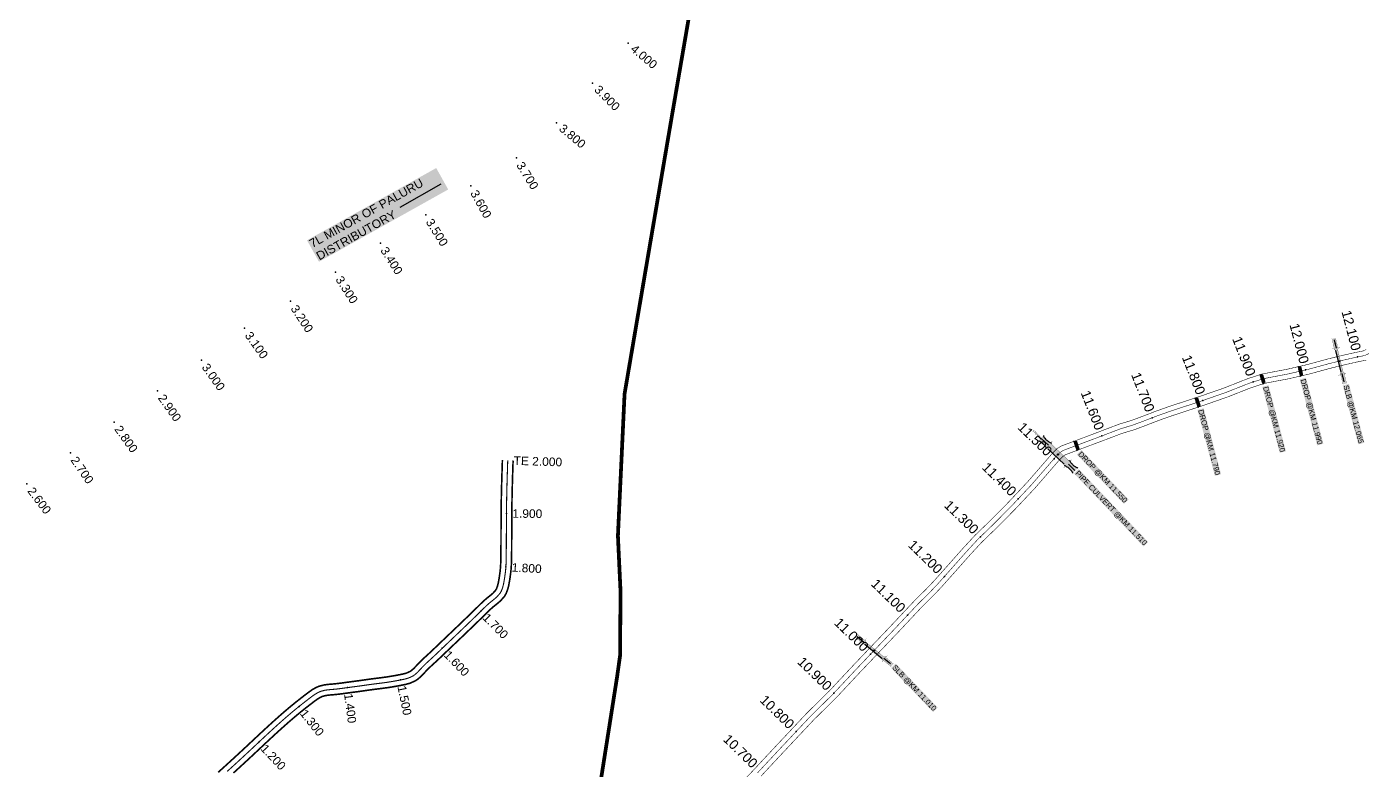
# Model space of a CAD drawing. Header units: inches. Extents: x 174104 to 230935, y 1583276 to 1631460.
# Drawn here: x 206181 to 208681, y 1606473 to 1607862 of the extents above; entities that cross this region are included whole.
import ezdxf
from ezdxf.enums import TextEntityAlignment as Align

# ---------------------------------------------------------------- set-up
doc = ezdxf.new("R2010")
doc.units = ezdxf.units.IN
doc.header["$LTSCALE"] = 15
doc.header["$MEASUREMENT"] = 0
doc.linetypes.add('ACAD_ISO02W100', pattern=[15, 12, -3])
doc.linetypes.add('HIDDEN2', pattern=[0.1875, 0.125, -0.0625])
for name, color, linetype in [('CANAL1', 7, 'Continuous'), ('CHANAGE', 1, 'Continuous'), ('CSMark', 72, 'Continuous'), ('PAPER SIZE', 5, 'Continuous'), ('STRUCTURE', 5, 'Continuous'), ('text2', 7, 'Continuous'), ('VILLAGE BOUNDRY', 5, 'Continuous')]:
    doc.layers.add(name, color=color, linetype=linetype)
doc.styles.add('FONT1', font='Arial')
doc.styles.get("Standard").update_dxf_attribs({"font": 'arial.ttf'})
doc.dimstyles.get("Standard").update_dxf_attribs({"dimtxt": 0.18, "dimasz": 0.18, "dimexe": 0.18, "dimexo": 0.0625, "dimgap": 0.09, "dimtad": 0, "dimtih": 1, "dimtoh": 1, "dimdec": 4, "dimzin": 0, "dimdsep": 46, "dimtxsty": 'Standard', "dimcen": 0.09, "dimadec": 0, "dimazin": 0, "dimtfac": 1, "dimtdec": 4, "dimtofl": 0, "dimtmove": 0, "dimatfit": 3, "dimfxl": 1, "dimtolj": 1, "dimtzin": 0, "dimarcsym": 0})

# ---------------------------------------------------------------- blocks, each defined once
blk = doc.blocks.new('DROP')
h = blk.add_hatch()
h.set_pattern_fill('ANSI31', color=1, scale=10, angle=45)
h.set_pattern_definition([(90, (-324.4107, -25.7687), (-1.25, 0), [])])
h.paths.add_polyline_path([(-9.9, -4.3), (-13.8, 4.1), (13.8, 4.1), (10.2, -4.3)])
at = {"layer": 'STRUCTURE', "color": 5, "const_width": 0.49}
blk.add_lwpolyline([(-9.9, -4.3), (-13.8, 4.1), (13.8, 4.1), (10.2, -4.3), (-9.9, -4.3)], dxfattribs=at)
at = {"layer": 'STRUCTURE', "color": 5}
blk.add_circle((0, 0), 1.33, dxfattribs=at)
blk = doc.blocks.new('SLB')
at = {"layer": 'STRUCTURE'}
h = blk.add_hatch(dxfattribs=at)
h.set_pattern_fill('DOTS', color=6, scale=20, angle=320.3722, style=0)
h.set_pattern_definition([(320.372247934, (-159.4327, -72.9564), (1.2786241598, 0.5641323054), [0, -1.25])])
h.paths.add_polyline_path([(769699.5, 1706871.1), (769699.5, 1706861.1), (769729.1, 1706861.1), (769732.1, 1706863.1), (769792.1, 1706863.1), (769795.1, 1706861.1), (769824.7, 1706861.1), (769824.7, 1706871.1), (769795.1, 1706871.1), (769792.1, 1706869.1), (769732.1, 1706869.1), (769729.1, 1706871.1)])
at = {"layer": 'STRUCTURE', "color": 6, "linetype": 'ACAD_ISO02W100', "ltscale": 0.5, "const_width": 0.5}
for points in [[(769699.5, 1706871.1), (769729.1, 1706871.1)], [(769795.1, 1706871.1), (769824.7, 1706871.1)], [(769699.5, 1706861.1), (769729.1, 1706861.1)], [(769795.1, 1706861.1), (769824.7, 1706861.1)]]:
    blk.add_lwpolyline(points, dxfattribs=at)
at = {"layer": 'STRUCTURE', "color": 6, "const_width": 0.628}
for points in [[(769726.1, 1706877.1), (769726.1, 1706873.1), (769732.1, 1706869.1), (769792.1, 1706869.1), (769798.1, 1706873.1), (769798.1, 1706877.1)], [(769726.1, 1706855.1), (769726.1, 1706859.1), (769732.1, 1706863.1), (769792.1, 1706863.1), (769798.1, 1706859.1), (769798.1, 1706855.1)]]:
    blk.add_lwpolyline(points, dxfattribs=at)
at = {"layer": 'STRUCTURE', "color": 6}
blk.add_lwpolyline([(769732.1, 1706863.1), (769792.1, 1706863.1)], dxfattribs=at)
blk.add_lwpolyline([(769732.1, 1706863.1), (769792.1, 1706863.1)], dxfattribs=at)
at = {"layer": 'STRUCTURE', "color": 0}
blk.add_circle((769762.1, 1706866.1), 1.24, dxfattribs=at)
for points in [[(769703.8, 1706866), (769726.7, 1706866)], [(769818.6, 1706865.8), (769795.7, 1706865.8)]]:
    blk.add_leader(points, dimstyle='Standard', override={"dimasz": 10, "dimgap": 0.09, "dimtad": 0}, dxfattribs=at)
blk = doc.blocks.new('SP')
at = {"layer": 'STRUCTURE'}
h = blk.add_hatch(dxfattribs=at)
h.set_pattern_fill('DASH', color=256, scale=8, style=0)
edge = h.paths.add_edge_path()
edge.add_spline(control_points=[(769825.7, 1706742.1), (769825.3, 1706741.8), (769823.8, 1706740.8), (769820.9, 1706740.3), (769817, 1706739.7), (769811.4, 1706738.9), (769804, 1706739.7), (769798.4, 1706741), (769795.6, 1706741.6)], knot_values=[0, 0, 0, 0, 1.613557, 5.24513, 8.624976, 13.470124, 22.190216, 30.746377, 30.746377, 30.746377, 30.746377], degree=3, periodic=0)
edge.add_line((769795.6, 1706741.6), (769792.6, 1706739.6))
edge.add_line((769792.6, 1706739.6), (769732.6, 1706739.6))
edge.add_line((769732.6, 1706739.6), (769729.6, 1706741.6))
edge.add_spline(control_points=[(769729.6, 1706741.6), (769726.9, 1706740.9), (769721.3, 1706739.5), (769713.9, 1706738.5), (769708.3, 1706739.1), (769704.4, 1706739.6), (769701.5, 1706740), (769700, 1706741), (769699.5, 1706741.3)], knot_values=[0, 0, 0, 0, 8.556161, 17.276253, 22.121402, 25.501247, 29.13282, 30.746377, 30.746377, 30.746377, 30.746377], degree=3, periodic=0)
edge.add_line((769699.5, 1706741.3), (769699.5, 1706722.1))
edge.add_spline(control_points=[(769699.5, 1706722.1), (769700, 1706722.4), (769701.4, 1706723.4), (769704.3, 1706724), (769708.2, 1706724.5), (769713.8, 1706725.3), (769721.2, 1706724.5), (769726.8, 1706723.3), (769729.6, 1706722.6)], knot_values=[0, 0, 0, 0, 1.613557, 5.24513, 8.624976, 13.470124, 22.190216, 30.746377, 30.746377, 30.746377, 30.746377], degree=3, periodic=0)
edge.add_line((769729.6, 1706722.6), (769732.6, 1706724.6))
edge.add_line((769732.6, 1706724.6), (769792.6, 1706724.6))
edge.add_line((769792.6, 1706724.6), (769795.6, 1706722.6))
edge.add_spline(control_points=[(769795.6, 1706722.6), (769798.4, 1706723.3), (769803.9, 1706724.8), (769811.3, 1706725.8), (769817, 1706725.1), (769820.9, 1706724.7), (769823.8, 1706724.2), (769825.2, 1706723.3), (769825.7, 1706723)], knot_values=[0, 0, 0, 0, 8.556161, 17.276253, 22.121402, 25.501247, 29.13282, 30.746377, 30.746377, 30.746377, 30.746377], degree=3, periodic=0)
edge.add_line((769825.7, 1706723), (769825.7, 1706742.1))
h.paths.add_polyline_path([(769764.2, 1706732.1, -1), (769761.1, 1706732.1, -1)], flags=0)
h.paths.add_polyline_path([(769761.1, 1706732.1, 1), (769764.2, 1706732.1, 1)], flags=16)
at = {"layer": 'STRUCTURE', "const_width": 0.628}
for points in [[(769726.6, 1706747.6), (769726.6, 1706743.6), (769732.6, 1706739.6), (769792.6, 1706739.6), (769798.6, 1706743.6), (769798.6, 1706747.6)], [(769726.6, 1706716.6), (769726.6, 1706720.6), (769732.6, 1706724.6), (769792.6, 1706724.6), (769798.6, 1706720.6), (769798.6, 1706716.6)]]:
    blk.add_lwpolyline(points, dxfattribs=at)
at = {"layer": 'STRUCTURE', "color": 3}
blk.add_lwpolyline([(769732.6, 1706724.6), (769792.6, 1706724.6)], dxfattribs=at)
blk.add_lwpolyline([(769732.6, 1706724.6), (769792.6, 1706724.6)], dxfattribs=at)
at = {"layer": 'STRUCTURE', "color": 0}
blk.add_circle((769762.6, 1706732.1), 1.55, dxfattribs=at)
at = {"layer": 'STRUCTURE'}
for points in [[(769699.5, 1706741.3), (769700.9, 1706740.5), (769704.4, 1706739.6), (769707.8, 1706739.2), (769712.6, 1706738.8), (769721.3, 1706739.7), (769729.6, 1706741.6)], [(769825.7, 1706742.1), (769824.3, 1706741.3), (769820.8, 1706740.3), (769817.5, 1706739.8), (769812.7, 1706739.2), (769804, 1706739.9), (769795.6, 1706741.6)], [(769699.5, 1706722.1), (769700.9, 1706723), (769704.4, 1706724), (769707.7, 1706724.5), (769712.5, 1706725), (769721.2, 1706724.4), (769729.6, 1706722.6)], [(769825.7, 1706723), (769824.3, 1706723.8), (769820.8, 1706724.7), (769817.4, 1706725.1), (769812.6, 1706725.5), (769803.9, 1706724.6), (769795.6, 1706722.6)]]:
    blk.add_spline(points, degree=3, dxfattribs=at)
at = {"layer": 'STRUCTURE', "color": 0}
blk.add_text('STREAM', height=5, dxfattribs=at).set_placement((769684.3, 1706732.1), align=Align.MIDDLE_CENTER)
for points in [[(769727.4, 1706732.1), (769700.8, 1706732.1)], [(769824.4, 1706732.1), (769800.5, 1706732.1)]]:
    blk.add_leader(points, dimstyle='Standard', override={"dimasz": 10, "dimgap": 0.09, "dimtad": 0}, dxfattribs=at)

msp = doc.modelspace()

# ---------------------------------------------------------------- linework, layer by layer
at = {"layer": 'CANAL1', "color": 200, "const_width": 1}
for points in [[(207474.45423, 1606406.01224), (207539.46505, 1606474.78175), (207578.06839, 1606516.17039), (207638.26724, 1606580.25275), (207679.67495, 1606621.00455), (207726.74746, 1606671.27942), (207793.79285, 1606741.58203), (207840.31536, 1606791.12874), (207860.03201, 1606810.55998), (207875.64036, 1606826.88803), (207903.89848, 1606858.60159), (207929.60868, 1606887.57279), (207952.14108, 1606911.93868), (207980.4113, 1606939.1668), (208014.33448, 1606973.41547), (208050.79427, 1607012.16457), (208077.72149, 1607043.17393), (208097.19376, 1607065.61947), (208105.59579, 1607073.99229), (208112.82056, 1607078.59466), (208124.79052, 1607083.14369), (208163.24746, 1607097.5733), (208222.26908, 1607119.89255), (208244.78518, 1607126.65099), (208265.29049, 1607134.30699), (208290.57647, 1607144.03245), (208315.3939, 1607152.80359), (208370.77982, 1607170.93711), (208418.07211, 1607187.40412), (208462.0975, 1607204.77752), (208475.22642, 1607208.99214), (208488.31494, 1607213.21632), (208503.73571, 1607216.23681), (208535.55606, 1607222.29252), (208572.83132, 1607230.9041), (208611.64148, 1607241.49695), (208638.27668, 1607247.98629), (208661.13456, 1607253.16858), (208677.76385, 1607256.5482), (208683.15354, 1607259.0554)], [(207552.58695, 1606462.46025), (207591.20961, 1606503.86961), (207651.14476, 1606567.67125), (207692.56305, 1606608.43345), (207739.83054, 1606658.91658), (207806.86715, 1606729.20997), (207853.19864, 1606778.55326), (207872.85799, 1606797.92802), (207888.86964, 1606814.67797), (207917.34952, 1606846.64041), (207942.94932, 1606875.48721), (207965.00292, 1606899.33532), (207993.0507, 1606926.3492), (208027.28552, 1606960.91253), (208064.14973, 1607000.09143), (208091.31251, 1607031.37207), (208110.36224, 1607053.33053), (208116.91621, 1607059.86171), (208120.93744, 1607062.42334), (208131.14948, 1607066.30431), (208169.59254, 1607080.7287), (208228.04692, 1607102.83345), (208250.52682, 1607109.58101), (208271.66951, 1607117.47501), (208296.80753, 1607127.14355), (208321.1941, 1607135.76241), (208376.54018, 1607153.88289), (208424.33789, 1607170.52588), (208468.1585, 1607187.81848), (208480.74158, 1607191.85786), (208492.82506, 1607195.75768), (208507.14829, 1607198.56319), (208539.26594, 1607204.67548), (208577.22868, 1607213.4459), (208616.14252, 1607224.06705), (208642.39732, 1607230.46371), (208664.91744, 1607235.56942), (208683.43015, 1607239.3318)]]:
    msp.add_lwpolyline(points, dxfattribs=at)
at = {"layer": 'CANAL1', "color": 1, "linetype": 'HIDDEN2', "ltscale": 4, "const_width": 1}
msp.add_lwpolyline([(207546.026, 1606468.621), (207584.639, 1606510.02), (207644.706, 1606573.962), (207686.119, 1606614.719), (207733.289, 1606665.098), (207800.33, 1606735.396), (207846.757, 1606784.841), (207866.445, 1606804.244), (207882.255, 1606820.783), (207910.624, 1606852.621), (207936.279, 1606881.53), (207958.572, 1606905.637), (207986.731, 1606932.758), (208020.81, 1606967.164), (208057.472, 1607006.128), (208084.517, 1607037.273), (208103.778, 1607059.475), (208111.256, 1607066.927), (208116.879, 1607070.509), (208127.97, 1607074.724), (208166.42, 1607089.151), (208225.158, 1607111.363), (208247.656, 1607118.116), (208268.48, 1607125.891), (208293.692, 1607135.588), (208318.294, 1607144.283), (208373.66, 1607162.41), (208421.205, 1607178.965), (208465.128, 1607196.298), (208477.984, 1607200.425), (208490.57, 1607204.487), (208505.442, 1607207.4), (208537.411, 1607213.484), (208575.03, 1607222.175), (208613.892, 1607232.782), (208640.337, 1607239.225), (208663.026, 1607244.369), (208680.597, 1607247.94), (208688.295, 1607251.521)], dxfattribs=at)
at = {"layer": 'CANAL1', "color": 200, "linetype": 'ByBlock', "ltscale": 40, "const_width": 3}
for points in [[(206538.15614, 1606469.47329), (206543.21325, 1606474.01743), (206548.26248, 1606478.57228), (206553.30396, 1606483.13786), (206558.33785, 1606487.71419), (206563.36426, 1606492.30129), (206568.38333, 1606496.89918), (206573.39521, 1606501.50789), (206578.40003, 1606506.12743), (206583.39739, 1606510.75734), (206589.16325, 1606516.12059), (206593.37562, 1606520.05268), (206598.36475, 1606524.72069), (206603.35114, 1606529.39222), (206608.34244, 1606534.06845), (206613.34572, 1606538.75), (206618.35653, 1606543.42669), (206623.37965, 1606548.09693), (206628.41756, 1606552.75703), (206633.47278, 1606557.40324), (206638.54781, 1606562.03183), (206643.64518, 1606566.63906), (206648.76742, 1606571.22118), (206653.91707, 1606575.77442), (206659.09669, 1606580.29502), (206664.30884, 1606584.77919), (206669.55608, 1606589.22313), (206674.84993, 1606593.6305), (206682.73414, 1606600.04344), (206685.53624, 1606602.27771), (206690.91683, 1606606.51241), (206696.33647, 1606610.72377), (206702.61579, 1606615.56589), (206707.49838, 1606619.28048), (206713.64832, 1606623.6051), (206720.41015, 1606627.55199), (206726.6914, 1606630.27655), (206735.7686, 1606632.61916), (206743.38795, 1606633.64238), (206753.61497, 1606634.51081), (206757.17349, 1606634.85397), (206763.78864, 1606635.6177), (206770.42463, 1606636.49173), (206777.98087, 1606637.53129), (206783.91576, 1606638.32912), (206790.68782, 1606639.22304), (206797.42826, 1606640.11773), (206802.73123, 1606640.84038), (206810.86212, 1606641.99194), (206817.63319, 1606642.95983), (206827.55594, 1606644.31742), (206831.29847, 1606644.7945), (206838.08954, 1606645.63106), (206844.79557, 1606646.46844), (206852.2266, 1606647.48033), (206857.93996, 1606648.35976), (206864.50148, 1606649.46916), (206871.13386, 1606650.66808), (206876.31897, 1606651.63884), (206884.23261, 1606653.24882), (206889.82408, 1606654.77908), (206897.05872, 1606658.01099), (206898.99727, 1606659.33453), (206903.31971, 1606663.10557), (206907.726, 1606667.69209), (206912.92152, 1606673.31455), (206917.55513, 1606677.98499), (206922.69968, 1606682.83733), (206927.78728, 1606687.47168), (206931.55926, 1606690.90475), (206937.65773, 1606696.5901), (206942.54551, 1606701.24316), (206949.55264, 1606707.96968), (206952.39403, 1606710.69155), (206957.33781, 1606715.41147), (206962.28057, 1606720.11686), (206967.67851, 1606725.24915), (206972.16478, 1606729.51597), (206977.09897, 1606734.21428), (206982.02165, 1606738.91067), (206985.74854, 1606742.47437), (206991.84701, 1606748.32327), (206996.75135, 1606753.04029), (207003.74395, 1606759.78071), (207006.55944, 1606762.49862), (207011.44772, 1606767.23067), (207016.30222, 1606771.96068), (207021.55955, 1606777.13749), (207025.95697, 1606781.50334), (207030.95156, 1606786.37011), (207036.20361, 1606791.21931), (207040.44478, 1606794.85134), (207047.22792, 1606800.25355), (207051.79722, 1606804.1369), (207056.92771, 1606810.00765), (207057.98504, 1606811.85322), (207059.98421, 1606816.89881), (207061.47271, 1606822.68294), (207062.69321, 1606829.25558), (207063.72437, 1606835.70453), (207064.62882, 1606842.2254), (207065.35268, 1606848.6956), (207065.7151, 1606852.92092), (207066.18752, 1606861.65854), (207066.36435, 1606868.27224), (207066.47397, 1606877.31012), (207066.50919, 1606881.82714), (207066.55382, 1606888.64931), (207066.59011, 1606895.47344), (207066.62019, 1606902.29074), (207066.64627, 1606909.10778), (207066.67054, 1606915.92497), (207066.69517, 1606922.74273), (207066.72236, 1606929.56149), (207066.75432, 1606936.38674), (207066.79321, 1606943.21036), (207066.84125, 1606950.03624), (207066.90062, 1606956.86478), (207066.97354, 1606963.69642), (207067.06221, 1606970.53156), (207067.16894, 1606977.37611), (207067.29491, 1606984.20998), (207067.43923, 1606991.04869), (207067.59995, 1606997.88566), (207067.77521, 1607004.72078), (207067.9632, 1607011.55396), (207068.16206, 1607018.38509), (207068.36997, 1607025.21407), (207068.58497, 1607032.0368), (207068.80552, 1607038.8625), (207069.02963, 1607045.68575), (207069.25548, 1607052.50644)], [(206566.74332, 1606468.32624), (206571.80555, 1606472.92834), (206576.86008, 1606477.54111), (206581.90705, 1606482.16455), (206586.94659, 1606486.79869), (206591.97884, 1606491.44355), (206597.00445, 1606496.09963), (206602.79775, 1606501.48841), (206607.03147, 1606505.44043), (206612.02908, 1606510.11636), (206617.02497, 1606514.7968), (206622.01642, 1606519.47317), (206627.00125, 1606524.13745), (206631.98881, 1606528.79244), (206636.97925, 1606533.4323), (206641.97498, 1606538.05337), (206646.97839, 1606542.65197), (206651.99189, 1606547.22444), (206657.01785, 1606551.76713), (206662.05865, 1606556.27639), (206667.11665, 1606560.74859), (206672.1942, 1606565.18011), (206677.29366, 1606569.56734), (206682.41736, 1606573.90666), (206687.55869, 1606578.18704), (206695.27886, 1606584.46656), (206697.95531, 1606586.60064), (206703.23741, 1606590.75782), (206708.57888, 1606594.90843), (206714.77721, 1606599.68811), (206719.30947, 1606603.13617), (206724.46086, 1606606.75861), (206729.46266, 1606609.67817), (206733.2096, 1606611.30345), (206739.61207, 1606612.95577), (206745.56632, 1606613.75538), (206755.42103, 1606614.59219), (206759.28047, 1606614.96438), (206766.24152, 1606615.76804), (206773.09341, 1606616.67051), (206780.67613, 1606617.71371), (206786.55675, 1606618.50425), (206793.30514, 1606619.39504), (206800.0943, 1606620.29619), (206805.48377, 1606621.03062), (206813.67948, 1606622.19137), (206820.40382, 1606623.15258), (206830.17606, 1606624.48958), (206833.78562, 1606624.94971), (206840.55122, 1606625.78313), (206847.38397, 1606626.63633), (206855.0974, 1606627.68667), (206861.12857, 1606628.61502), (206867.94755, 1606629.76795), (206874.75298, 1606630.99816), (206880.15303, 1606632.00916), (206888.87102, 1606633.78278), (206896.58204, 1606635.89311), (206906.85428, 1606640.48201), (206911.2528, 1606643.48506), (206917.1319, 1606648.6142), (206922.28312, 1606653.97612), (206927.36948, 1606659.48045), (206931.51942, 1606663.66337), (206936.29625, 1606668.16888), (206941.25547, 1606672.68629), (206945.10974, 1606676.19425), (206951.3721, 1606682.03239), (206956.36573, 1606686.78622), (206963.39536, 1606693.53432), (206966.21703, 1606696.23731), (206971.13824, 1606700.93569), (206976.07059, 1606705.63117), (206981.45949, 1606710.75485), (206985.94802, 1606715.02383), (206990.89065, 1606719.73017), (206995.83552, 1606724.44772), (206999.58146, 1606728.02963), (207005.70096, 1606733.89869), (207010.62349, 1606738.63322), (207017.62405, 1606745.38129), (207020.46007, 1606748.11903), (207025.38171, 1606752.88337), (207030.29724, 1606757.67285), (207035.62145, 1606762.91551), (207039.98165, 1606767.24441), (207044.71655, 1606771.85813), (207049.49647, 1606776.27142), (207053.18322, 1606779.42866), (207059.93694, 1606784.80743), (207065.88016, 1606789.85845), (207073.29429, 1606798.34235), (207076.051, 1606803.15419), (207079.04028, 1606810.69866), (207081.01185, 1606818.35996), (207082.40279, 1606825.85042), (207083.50624, 1606832.75146), (207084.47546, 1606839.73929), (207085.25742, 1606846.72884), (207085.6689, 1606851.52608), (207086.17308, 1606860.85123), (207086.36111, 1606867.88366), (207086.47303, 1606877.11088), (207086.50868, 1606881.68376), (207086.55347, 1606888.5307), (207086.58983, 1606895.36707), (207086.61999, 1606902.20249), (207086.64612, 1606909.03126), (207086.67041, 1606915.85377), (207086.69504, 1606922.67046), (207086.72221, 1606929.48173), (207086.75406, 1606936.28292), (207086.79281, 1606943.083), (207086.84063, 1606949.87893), (207086.89969, 1606956.67111), (207086.97215, 1606963.45997), (207087.06019, 1606970.24593), (207087.16606, 1606977.03589), (207087.29102, 1606983.81469), (207087.43427, 1606990.6027), (207087.59392, 1606997.39432), (207087.76816, 1607004.18945), (207087.95519, 1607010.98797), (207088.1532, 1607017.78979), (207088.36038, 1607024.59479), (207088.57504, 1607031.40687), (207088.79508, 1607038.2166), (207089.01885, 1607045.02919), (207089.24452, 1607051.84456)]]:
    msp.add_lwpolyline(points, dxfattribs=at)
at = {"layer": 'CANAL1', "color": 1, "linetype": 'HIDDEN2', "ltscale": 30, "const_width": 2}
msp.add_lwpolyline([(206554.96786, 1606471.15353), (206560.02364, 1606475.73205), (206565.0717, 1606480.32127), (206570.11217, 1606484.9212), (206575.14519, 1606489.53187), (206580.1709, 1606494.15329), (206585.18943, 1606498.78549), (206590.20092, 1606503.42848), (206595.9805, 1606508.8045), (206600.20355, 1606512.74655), (206605.19691, 1606517.41852), (206610.18806, 1606522.09451), (206615.17943, 1606526.77081), (206620.17348, 1606531.44373), (206625.17267, 1606536.10956), (206630.17945, 1606540.76462), (206635.19627, 1606545.4052), (206640.22559, 1606550.0276), (206645.26985, 1606554.62813), (206650.33151, 1606559.20309), (206655.41303, 1606563.74878), (206660.51686, 1606568.26151), (206665.64545, 1606572.73757), (206670.80125, 1606577.17326), (206675.98672, 1606581.5649), (206681.20431, 1606585.90877), (206689.0065, 1606592.255), (206691.74577, 1606594.43918), (206697.07712, 1606598.63512), (206702.45767, 1606602.8161), (206708.6965, 1606607.627), (206713.40392, 1606611.20832), (206719.05459, 1606615.18185), (206724.9364, 1606618.61508), (206729.9505, 1606620.79), (206737.69034, 1606622.78746), (206744.47713, 1606623.69888), (206754.518, 1606624.5515), (206758.22698, 1606624.90918), (206765.01508, 1606625.69287), (206771.75902, 1606626.58112), (206779.3285, 1606627.6225), (206785.23625, 1606628.41668), (206791.99648, 1606629.30904), (206798.76128, 1606630.20696), (206804.1075, 1606630.9355), (206812.2708, 1606632.09165), (206819.0185, 1606633.05621), (206828.866, 1606634.4035), (206832.54205, 1606634.87211), (206839.32038, 1606635.7071), (206846.08977, 1606636.55239), (206853.662, 1606637.5835), (206859.53426, 1606638.48739), (206866.22451, 1606639.61855), (206872.94342, 1606640.83312), (206878.236, 1606641.824), (206886.55181, 1606643.5158), (206893.20306, 1606645.33609), (206901.9565, 1606649.2465), (206905.12503, 1606651.40979), (206910.2258, 1606655.85989), (206915.00456, 1606660.83411), (206920.1455, 1606666.3975), (206924.53727, 1606670.82418), (206929.49797, 1606675.5031), (206934.52137, 1606680.07899), (206938.3345, 1606683.5495), (206944.51491, 1606689.31125), (206949.45562, 1606694.01469), (206956.474, 1606700.752), (206959.30553, 1606703.46443), (206964.23803, 1606708.17358), (206969.17558, 1606712.87402), (206974.569, 1606718.002), (206979.0564, 1606722.2699), (206983.99481, 1606726.97222), (206988.92859, 1606731.67919), (206992.665, 1606735.252), (206998.77399, 1606741.11098), (207003.68742, 1606745.83675), (207010.684, 1606752.581), (207013.50976, 1606755.30883), (207018.41471, 1606760.05702), (207023.29973, 1606764.81676), (207028.5905, 1606770.0265), (207032.96931, 1606774.37387), (207037.83406, 1606779.11412), (207042.85004, 1606783.74536), (207046.814, 1606787.14), (207053.58243, 1606792.53049), (207058.83869, 1606796.99767), (207065.111, 1606804.175), (207067.01802, 1606807.5037), (207069.51225, 1606813.79873), (207071.24228, 1606820.52145), (207072.548, 1606827.553), (207073.6153, 1606834.22799), (207074.55214, 1606840.98234), (207075.30505, 1606847.71222), (207075.692, 1606852.2235), (207076.1803, 1606861.25488), (207076.36273, 1606868.07795), (207076.4735, 1606877.2105), (207076.50893, 1606881.75545), (207076.55364, 1606888.59), (207076.58997, 1606895.42025), (207076.62009, 1606902.24662), (207076.6462, 1606909.06952), (207076.67047, 1606915.88937), (207076.69511, 1606922.70659), (207076.72228, 1606929.52161), (207076.75419, 1606936.33483), (207076.79301, 1606943.14668), (207076.84094, 1606949.95758), (207076.90015, 1606956.76794), (207076.97285, 1606963.57819), (207077.0612, 1606970.38874), (207077.1675, 1606977.206), (207077.29297, 1606984.01234), (207077.43675, 1606990.8257), (207077.59693, 1606997.63999), (207077.77169, 1607004.45512), (207077.95919, 1607011.27097), (207078.15763, 1607018.08744), (207078.36517, 1607024.90443), (207078.58, 1607031.72183), (207078.8003, 1607038.53955), (207079.02424, 1607045.35747), (207079.25, 1607052.1755)], dxfattribs=at)
at = {"layer": 'CHANAGE'}
msp.add_point((206506.74584, 1607239.49264), dxfattribs=at)
at = {"layer": 'CSMark'}
for p in [(207304.03407, 1607831.07833), (207237.57045, 1607756.45532), (207170.25862, 1607682.59846), (207095.57897, 1607616.94933), (207010.37743, 1607564.73808), (206926.21378, 1607510.78439), (206841.34896, 1607457.89143), (206757.48321, 1607403.42618), (206673.4355, 1607349.25235), (206587.14697, 1607298.94597), (206424.98514, 1607181.91559), (206343.69805, 1607123.67142), (206261.98507, 1607066.02862), (206180.56001, 1607007.99428), (207076.86756, 1606953.01885), (207075.73588, 1606853.03507), (207028.93358, 1606770.36712), (206956.82308, 1606701.0864), (206779.79931, 1606627.68579), (206878.76205, 1606641.93102), (206689.37754, 1606592.55085), (206614.58418, 1606526.21313)]:
    msp.add_point(p, dxfattribs=at)
at = {"layer": 'text2', "color": 3}
for p in [(208632.8994, 1607237.41292, 1), (208489.91142, 1607204.27445, 1), (208560.50385, 1607218.81907, 1), (208368.67165, 1607160.77249), (208142.33277, 1607080.11312), (208107.517, 1607063.201, 1), (207763.8728, 1606697.16763)]:
    msp.add_point(p, dxfattribs=at)
at = {"layer": 'text2', "color": 2, "linetype": 'Continuous'}
for p in [(208666.97341, 1607245.17124), (208569.75862, 1607220.95717), (208472.19213, 1607198.56571), (208378.1723, 1607163.98117), (208283.35425, 1607131.61191), (208189.09911, 1607097.72719), (208099.9758, 1607055.09224), (208033.23659, 1606980.37085), (207962.49829, 1606909.41856), (207895.14465, 1606835.24881), (207826.01113, 1606762.74654), (207757.06653, 1606690.0307), (207688.34893, 1606617.10064), (207618.11465, 1606545.65521)]:
    msp.add_point(p, dxfattribs=at)
at = {"layer": 'VILLAGE BOUNDRY', "linetype": 'HIDDEN2', "ltscale": 20, "const_width": 7}
msp.add_lwpolyline([(207461.00513, 1608131.43478), (207387.21386, 1607702.62726), (207338.83656, 1607419.0912), (207297.51345, 1607176.24118), (207285.09345, 1606911.14523), (207289.99415, 1606807.03759), (207289.11723, 1606687.51107), (207283.44105, 1606647.08298), (207253.29556, 1606455.19105)], dxfattribs=at)

# ---------------------------------------------------------------- block references
for p, xscale, yscale, zscale, rotation in [((208560.50385, 1607218.81907, 1), 0.7000000000000001, 0.7000000000000001, 0.7000000000000001, 102.4087228587778), ((208489.91142, 1607204.27445, 1), 0.7, 0.7, 0.7, 106.813275631614), ((208368.67165, 1607160.77249), 0.7, 0.7, 0.7, 108.6265454196574), ((208142.33277, 1607080.11312), 0.7, 0.7, 0.7, 109.1680823773257)]:
    msp.add_blockref('DROP', p, dxfattribs=dict(xscale=xscale, yscale=yscale, zscale=zscale, rotation=rotation))
at = {"layer": 'STRUCTURE', "color": 0}
for name, p, xscale, yscale, zscale, rotation in [('SLB', (-1080246.52138, 1845341.0213, 1), 0.7000000000000001, 0.7000000000000001, 0.7000000000000001, 283.8077698980088), ('SP', (-1006191.56824, 1113953.11218), 0.7, 0.7, 0.7, 316.3775035452624), ('SLB', (-965287.34777, 1022014.07097), 0.7, 0.7, 0.7, 320.7674228240665)]:
    msp.add_blockref(name, p, dxfattribs=dict(at, xscale=xscale, yscale=yscale, zscale=zscale, rotation=rotation))

# ---------------------------------------------------------------- texts
at = {"layer": 'CHANAGE', "style": 'FONT1'}
for s, rotation, p in [('4.000', 320.05215097, (207312.46699, 1607824.01534)), ('3.900', 314.86480806, (207245.33025, 1607748.65881)), ('3.800', 320.19432551, (207178.70904, 1607675.55642)), ('3.700', 301.97605014, (207101.40418, 1607607.61837)), ('3.600', 299.09929613, (207015.727, 1607555.12652)), ('3.500', 302.35836035, (206932.10112, 1607501.4925)), ('3.400', 302.56386083, (206847.26959, 1607448.62072)), ('3.300', 302.77713831, (206763.43831, 1607394.17757)), ('3.200', 303.29470599, (206679.4739, 1607340.05791)), ('3.100', 305.71146658, (206593.56772, 1607290.01433)), ('3.000', 305.55698507, (206513.14248, 1607230.54372)), ('2.900', 305.41646415, (206431.3598, 1607172.95102)), ('2.800', 305.64100702, (206350.1078, 1607114.73189)), ('2.700', 304.64533461, (206268.23852, 1607056.97907)), ('TE 2.000', 358.10349628, (207090.24397, 1607051.81146)), ('2.600', 307.27905403, (206187.22269, 1606999.24164)), ('1.900', 359.50183682, (207087.86714, 1606952.92321)), ('1.800', 356.90518133, (207086.71984, 1606852.4412)), ('1.700', 314.79361822, (207036.68369, 1606762.56098)), ('1.600', 313.76933922, (206964.43241, 1606693.14296)), ('1.500', 281.49953769, (206880.95501, 1606631.15183)), ('1.400', 277.65642323, (206781.26487, 1606616.78386)), ('1.300', 308.56729767, (206696.2353, 1606583.95021)), ('1.200', 313.13337572, (206622.10487, 1606518.18573))]:
    msp.add_text(s, height=16, rotation=rotation, dxfattribs=at).set_placement(p, align=Align.MIDDLE_LEFT)
at = {"layer": 'CSMark', "color": 1}
for s, rotation, p in [('12.100', 284.74028266, (208645.62719, 1607332.04826)), ('12.000', 284.74028266, (208548.41239, 1607307.83419)), ('11.900', 291.38398853, (208440.93803, 1607282.38968)), ('11.800', 291.38398853, (208346.91819, 1607247.80514)), ('11.700', 291.38398853, (208252.10015, 1607215.43589)), ('11.600', 291.38398853, (208157.84501, 1607181.55117)), ('11.500', 315.70109877, (208036.97697, 1607118.60936)), ('11.400', 315.70109877, (207970.23775, 1607043.88797)), ('11.300', 315.70109877, (207899.49946, 1606972.93568)), ('11.200', 315.70109877, (207832.14581, 1606898.76593)), ('11.100', 315.70109877, (207763.0123, 1606826.26366)), ('11.000', 315.70109877, (207694.0677, 1606753.54782)), ('10.900', 315.70109877, (207625.3501, 1606680.61776)), ('10.800', 315.70109877, (207555.11581, 1606609.17233)), ('10.700', 315.70109877, (207486.64124, 1606536.01296))]:
    msp.add_text(s, height=18, rotation=rotation, dxfattribs=at).set_placement(p, align=Align.MIDDLE_LEFT)
at = {"layer": 'STRUCTURE', "color": 5, "attachment_point": 1, "bg_fill": 1, "box_fill_scale": 1.1, "bg_fill_color": 7, "bg_fill_true_color": 16777215, "bg_fill_transparency": 0}
for s, insert, char_height, width, rotation in [('{\\C1;7L MINOR OF PALURU DISTRIBUTORY}', (206706.36292, 1607462.45264), 16, 273.396588, 29.20745496), ('DROP @KM 11.990', (208569.94512, 1607205.12596), 10, 125.4206003, 284.78324146), ('DROP @KM 11.920', (208500.03399, 1607191.15584), 10, 125.4206003, 284.78324146), ('SLB @KM 12.065', (208650.30153, 1607193.61993), 10, 111.4642565, 284.78324146), ('DROP @KM 11.790', (208378.85283, 1607148.16679), 10, 125.4206003, 284.78324146), ('DROP @KM 11.550', (208151.31095, 1607069.807), 10, 125.4206003, 313.63342028), ('PIPE CULVERT @KM 11.510', (208146.15759, 1607034.22713), 10, 185.9799454, 313.63342028), ('SLB @KM 11.010', (207804.19879, 1606671.14735), 10, 111.4642565, 313.63342028)]:
    msp.add_mtext(s, dxfattribs=dict(at, insert=insert, char_height=char_height, width=width, rotation=rotation))

# ---------------------------------------------------------------- leaders
at = {"layer": 'PAPER SIZE', "color": 1}
msp.add_leader([(206954.13239, 1607567.6734), (206877.8469, 1607524.58151)], dimstyle='Standard', override={"dimasz": 40, "dimgap": 0.09, "dimtad": 0, "dimtfill": 2, "dimtfillclr": 5}, dxfattribs=at)

doc.saveas('drawing.dxf')
